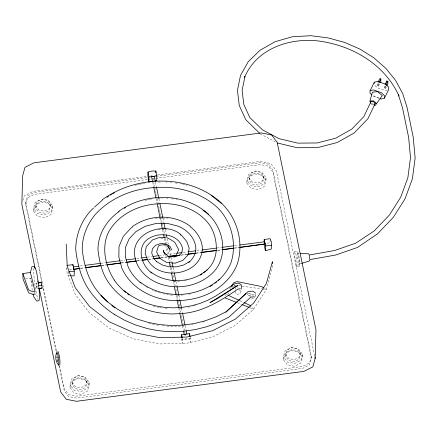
<?xml version="1.0" encoding="UTF-8"?>
<svg xmlns="http://www.w3.org/2000/svg" width="437" height="437" viewBox="0 0 437 437"><rect width="100%" height="100%" fill="white"/><g stroke="black" fill="none" stroke-linecap="round" stroke-linejoin="round"><path stroke-width="0.33" stroke-dasharray="2.19 1.64" d="M41.723 281.914L25.69 204.412L25.75 202.429L27.564 195.863L34.501 192.335L147.488 177.477M33.48 211.12L33.556 208.356L35.206 202.407L41.488 199.212L48.726 200.632L52.68 205.838L52.598 208.607L50.954 214.551L44.672 217.752L37.435 216.331L33.48 211.12L35.129 205.177L41.411 201.976L48.649 203.396L52.598 208.607M35.768 208.061L35.823 206.078L37.09 201.506L41.919 199.048L47.486 200.141L50.523 204.145L50.468 206.133L49.201 210.7L44.372 213.158L38.806 212.065L35.768 208.061L37.036 203.495L41.865 201.036L47.425 202.129L50.468 206.133M66.888 269.241L66.927 267.963M70.002 387.69L70.078 384.926L71.728 378.977L78.01 375.782L85.248 377.202L89.203 382.408L89.126 385.177L87.476 391.12L81.195 394.321L73.957 392.896L70.002 387.69L71.652 381.747L77.933 378.546L85.171 379.966L89.126 385.177M72.291 384.631L72.345 382.648L73.613 378.076L78.442 375.618L84.008 376.71L87.045 380.714L86.99 382.703L85.723 387.269L80.894 389.728L75.333 388.635L72.291 384.631L73.558 380.064L78.387 377.606L83.953 378.699L86.99 382.703M182.387 338.375L182.535 343.427L181.524 338.287M190.242 337.342L190.39 342.389L189.347 338.451L181.492 339.483M235.172 289.452L235.21 288.12M235.117 291.446L236.597 294.543L240.252 293.719L241.24 290.823L241.279 289.512M246.856 183.065L246.938 180.301L248.582 174.352L254.864 171.157L262.102 172.577L266.057 177.783L265.98 180.552L264.33 186.495L258.048 189.696L250.811 188.276L246.856 183.065L248.506 177.122L254.787 173.921L262.025 175.341L265.98 180.552M249.145 180.006L249.205 178.023L250.467 173.451L255.295 170.993L260.862 172.085L263.899 176.089L263.844 178.078L262.577 182.644L257.748 185.102L252.187 184.01L249.145 180.006L250.412 175.439L255.241 172.981L260.807 174.073L263.844 178.078M247.44 293.418L249.472 293.276L249.396 295.964L252.81 294.265L255.487 295.669L254.263 298.515L251.1 299.088M255.487 295.669L255.541 293.719M270.121 239.339L270.033 242.53L265.854 243.748M272.322 265.445L272.251 267.952L266.253 289.605L253.635 309.178L235.259 325.341L212.382 336.993L186.55 343.335L159.532 343.941L133.17 338.762L109.261 328.16L89.432 312.854L75.027 293.882L67.041 272.546L66.828 267.886M283.384 359.635L283.46 356.871L285.104 350.922L291.386 347.726L298.624 349.147L302.579 354.352L302.502 357.122L300.858 363.065L294.571 366.266L287.333 364.84L283.384 359.635L285.028 353.691L291.31 350.49L298.547 351.911L302.502 357.122M285.672 356.576L285.727 354.593L286.989 350.021L291.823 347.562L297.384 348.655L300.421 352.659L300.366 354.647L299.105 359.214L294.27 361.672L288.71 360.58L285.672 356.576L286.934 352.009L291.763 349.551L297.329 350.643L300.366 354.647M59.137 366.097L64.25 390.815L68.614 396.561L76.601 398.129L302.573 368.418L309.511 364.89L311.33 358.329L311.384 356.341L272.825 169.944L268.46 164.192L260.474 162.624L157.637 176.144M377.399 85.838L377.47 83.33L378.524 83.691L378.453 86.198L377.399 85.838L379.458 81.686M384.413 88.247L384.484 85.739L385.527 86.1L385.461 88.602L384.413 88.247L385.587 85.87M33.9 268.296C33.474 278.648 35.189 289.141 37.822 299.159M296.614 266.827L297.253 264.074L296.046 254.618L294.658 251.526L297.297 251.182L298.684 254.274L299.891 263.73L299.252 266.477L296.614 266.827L295.013 259.07L294.658 251.526M22.926 200.408L24.182 195.88L33.07 191.351L146.799 176.401M25.69 204.412L27.509 197.852L34.447 194.323L147.433 179.465M50.523 204.145L49.255 208.711L44.427 211.175L38.866 210.082L35.823 206.078M52.68 205.838L51.031 211.787L44.749 214.982L37.511 213.562L33.556 208.356M87.045 380.714L85.778 385.281L80.949 387.739L75.388 386.652L72.345 382.648M89.203 382.408L87.553 388.356L81.271 391.552L74.033 390.132L70.078 384.926M263.899 176.089L262.637 180.656L257.803 183.119L252.242 182.027L249.205 178.023M266.057 177.783L264.407 183.731L258.125 186.927L250.887 185.507L246.938 180.301M300.421 352.659L299.159 357.226L294.33 359.684L288.764 358.597L285.727 354.593M302.579 354.352L300.935 360.301L294.653 363.497L287.415 362.076L283.46 356.871M311.384 356.341L309.565 362.901L302.628 366.435L76.661 396.146L68.669 394.578L64.305 388.826L59.607 366.113M378.453 86.198L379.922 83.232M385.461 88.602L386.636 86.231M225.361 295.723L226.453 294.019M229.747 288.917L230.84 287.213M227.491 294.571L228.584 292.872M231.878 287.77L232.97 286.066M35.981 283.329L36.304 283.05L36.861 285.732L37.09 288.688L36.768 288.972L35.981 283.329L37.888 283.083M300.896 263.555L299.039 264.117L299.476 262.216L298.646 255.705L297.69 253.575L299.624 253.607M193.307 306.02L195.929 305.288M387.346 90.038L385.407 90.552L377.344 87.782L374.219 84.745M202.746 322.156L204.68 321.67M190.499 338.566L186.659 339.511L182.639 339.598M184.518 280.904L186.452 280.456M188.713 294.27L190.696 293.811M144.931 200.359L146.93 199.928M147.597 199.785L149.596 199.354M150.262 199.212L152.262 198.78M134.978 185.288L136.912 184.878M137.557 184.736L139.49 184.327M140.135 184.185L142.069 183.775M142.713 183.633L144.647 183.223M188.172 307.162L189.429 306.954M191.728 324.691L193.045 324.511M175.63 253.449L167.655 254.498M150.858 175.865L152.213 175.69M154.922 175.33L156.949 175.068M157.626 174.975L260.523 161.45L270.765 163.46L276.359 170.829L314.618 355.778M148.11 179.378L260.419 164.612L268.405 166.18L272.77 171.927L311.33 358.329M163.722 245.485L165.066 245.31M170.78 250.625L171.315 250.554M80.031 266.018L83.849 265.516M100.958 263.265L106.044 262.599M120.514 260.692L124.971 260.108M136.776 258.557L141.227 257.972M147.209 257.185L151.699 256.595M159.215 255.607L163.793 255.006M183.207 252.449L187.216 251.925M196.863 250.658L200.769 250.144M216.872 248.025L222.001 247.353M234.598 245.692L238.449 245.19M80.594 268.225L84.412 267.723M101.45 265.483L105.901 264.898M121.109 262.899L126.2 262.227M137.344 260.763L141.167 260.261M148.7 259.272L152.65 258.753M160.958 257.661L167.404 256.814M181.497 254.957L186.812 254.263M195.874 253.067L201.271 252.362M217.626 250.21L221.477 249.702M234.046 248.052L238.542 247.462M80.304 268.465L84.341 267.936M101.854 265.63L105.891 265.101M121.382 263.063L126.096 262.446M136.874 261.031L141.588 260.408M148.318 259.523L153.032 258.906M161.116 257.841L167.174 257.043M180.645 255.274L186.708 254.476M196.137 253.236L200.851 252.619M217.686 250.401L221.728 249.871M234.522 248.189L239.236 247.571M25.581 278.779L30.634 278.112L33.343 287.683M36.216 286.29L37.484 286.126M234.057 285.623L235.286 285.465M157.741 198.513L162.105 198.289M179.891 308.287L181.901 308.178M158.38 182.098L162.417 181.89M147.837 182.639L151.513 182.453M173.68 281.357L179.946 281.319M177.182 295.199L183.436 294.975M154.966 218.161L168.272 218.079M158.145 229.562L166.808 229.512M69.521 269.318L72.804 269.416M70.204 275.78L68.232 275.72L68.336 271.89L67.861 270.623M160.723 238.17L163.138 238.367M169.081 257.344L173.423 257.699M165.11 181.863L167.136 182.087M170.517 182.464L171.872 182.617M175.253 182.988L177.28 183.212M179.984 183.513L181.333 183.666M166.623 198.283L167.966 198.431M171.331 198.813L173.352 199.043M176.045 199.348L177.395 199.501M233.702 284.929L235.696 285.219M238.351 285.601L261.605 288.939M262.266 289.032L266.253 289.605L264.188 288.245M182.6 184.032L187.036 185.31M379.092 98.014L374.225 96.337L373.203 93.944M373.132 96.277L379.332 98.407M371.139 103.99L373.504 104.804M371.526 103.46L373.64 104.296M237.264 302.704L241.672 304.447M249.86 307.686L253.635 309.178L250.947 306.512M238.979 289.846L241.24 290.823M239.837 300.667L243.496 302.36M260.184 133.798L275.124 141.752M236.422 286.197L239.257 288.027M233.396 286.153L235.669 287.617M249.472 293.276L253.236 296.046M247.156 294.298L250.92 297.062M184.206 334.496L185.512 335.66M34.605 292.145L35.151 294.057M299.252 266.477L297.652 258.726L297.297 251.182M155.485 182.251L156.435 186.861M158.833 198.458L159.652 202.407M162.903 218.118L163.859 222.761M165.262 229.523L166.136 233.751M167.158 238.689L168.311 244.278M169.403 249.554L170.741 256.022M171.047 257.508L172.173 262.932M173.15 267.657L174.106 272.3M176.002 281.461L177.094 286.738M178.831 295.139L179.924 300.421M181.535 308.205L182.628 313.471M185.135 325.603L186.086 330.197M153.021 178.564L153.431 180.568M153.573 181.24L154.676 186.588M154.818 187.255L156.615 195.945M157.167 198.622L160.761 215.998M160.898 216.67L162.143 222.684M162.285 223.356L164.498 234.052M164.634 234.718L166.431 243.409M167.398 248.09L168.78 254.771M169.195 256.776L170.162 261.457M170.72 264.134L173.899 279.505M174.035 280.177L175.281 286.191M175.832 288.868L178.045 299.563M178.187 300.23L179.432 306.25M179.569 306.916L180.672 312.264M181.366 315.607L183.163 324.298M183.3 324.964L184.409 330.312M184.545 330.984L184.96 332.989M152.742 182.393L153.698 187.003M156.096 198.595L157.047 203.205M160.139 218.134L161.095 222.777M162.493 229.54L163.318 233.522M164.339 238.465L165.339 243.283M165.738 245.223L167.518 253.837M168.267 257.437L169.081 261.386M170.381 267.663L171.342 272.311M173.199 281.281L174.09 285.601M176.084 295.237L177.04 299.858M178.793 308.342L179.749 312.958M25.75 202.429L56.564 351.414M43.105 288.595L56.094 351.397M57.061 356.073L57.892 360.083M57.706 361.803L56.936 356.789M57.504 361.76L56.794 356.909M182.458 325.969L183.393 330.569M156.058 176.777L156.277 178.078M32.272 290.294L30.634 278.112M180.465 326.117A86.958 71.575 1.6 0 1 167.098 326.128M164.432 325.926A86.958 71.575 1.6 0 1 161.111 325.576M158.473 325.226A86.958 71.575 1.6 0 1 148.7 323.309M167.3 308.413A66.462 54.707 1.6 0 1 164.143 308.118M161.444 307.763A66.462 54.707 1.6 0 1 160.095 307.55M159.429 307.435A66.462 54.707 1.6 0 1 157.424 307.058M155.441 306.627A66.462 54.707 1.6 0 1 152.813 305.982M172.495 295.21A52.09 42.881 1.6 0 1 161.87 293.407M160.587 293.058A52.09 42.881 1.6 0 1 152.513 290.119M147.739 287.693A52.09 42.881 1.6 0 1 144.281 285.541"/><path stroke-width="0.66" d="M72.908 265.827L72.941 264.631L66.998 265.412M72.941 264.631L74.279 271.109L74.148 275.894L70.86 275.796M154.753 180.984L156.714 180.683L156.85 175.898L155.834 170.998L151.819 171.085L147.979 172.031L147.875 175.854L148.859 181.716L152.786 181.284M148.859 181.716L148.995 176.93L147.979 172.031M155.78 172.91L155.834 170.998M181.546 337.686L181.628 334.698L189.483 333.666L190.117 336.725M189.434 335.458L189.483 333.666M241.295 288.857L241.404 284.929L238.597 283.116L234.92 283.602L216.031 295.833L208.149 300.126L199.835 303.491L191.127 305.922L182.158 307.38L173.074 307.845L164.012 307.315L155.119 305.791L146.537 303.311L138.398 299.919L130.854 295.663L124.021 290.632M264.128 241.88L264.199 239.487L270.142 238.7L271.328 241.874L271.372 249.008L265.406 250.751L264.063 244.272M265.406 250.751L265.538 245.965L264.199 239.487M272.371 263.566L272.426 261.681L266.428 283.334L253.81 302.907L235.434 319.07L212.557 330.722L186.725 337.064L159.707 337.664L133.345 332.491L109.436 321.889L89.607 306.583L75.202 287.612L67.216 266.275L66.189 244.021M39.254 288.42L60.661 391.913L66.255 399.281L76.497 401.297L303.95 371.39L312.837 366.862L315.17 358.449L315.967 329.93L277.156 142.309L271.563 134.94L261.321 132.93L33.867 162.832L24.975 167.36L22.648 175.772L21.85 204.292L35.107 268.389M379.955 98.62L381.195 99.046L384.429 98.194L388.64 89.694L388.706 87.192L385.581 84.15L377.524 81.38L374.291 82.238L370.079 90.732L370.008 93.239L371.794 94.976M374.258 83.489L374.291 82.238M378.06 82.145L379.824 78.584L380.878 78.95L380.807 81.457L380.217 82.642M384.429 98.194L384.494 95.687L381.37 92.644L373.313 89.875L370.079 90.732M386.8 82.249L386.832 80.992L387.881 81.353L387.81 83.86L386.931 85.641M30.421 272.524L22.844 273.524L28.552 289.884L32.759 291.769L35.053 291.468L30.421 272.524L31.852 266.788L34.217 266.477C37.407 270.907 36.97 276.992 38.298 282.122C38.767 288.273 40.286 294.576 38.991 300.716L36.621 301.027L33.818 296.87L33.048 293.932M168.048 256.727L179.503 255.219L181.858 252.701L182.59 248.522C179.804 235.69 163.629 232.102 152.803 236.559C135.415 242.841 139.518 264.003 151.77 273.059M165.994 244.414L159.581 245.255L158.336 246.189L156.648 251.991L159.991 258.442L166.759 262.484L175.122 263.172L182.857 260.386L188.003 254.886L189.177 248.194L186.757 241.393L181.879 235.718L180.159 234.696M59.771 365.359C60.355 360.771 59.59 355.811 57.995 351.474M56.275 353.62C55.193 356.909 55.745 360.798 57.564 363.731M370.898 103.416L369.931 101.138L372.444 92.141L377.426 91.644L382.293 95.528L375.279 105.41L374.099 105.006M188.751 262.533C193.28 258.677 196.481 253.045 195.765 246.943A31.803 26.176 1.6 0 0 177.946 226.104L167.382 223.4L156.058 223.465L145.155 226.322L135.836 231.676L129.052 238.968L125.446 247.479L125.321 256.503L127.97 266.341A52.09 42.881 1.6 0 0 141.064 283.176M244.512 77.36L244.966 76.415L242.114 90.339L243.802 104.432L249.877 117.64L262.55 129.887L279.008 138.649L297.794 143.134L317.289 142.959L335.824 138.136L351.807 129.079L363.863 116.564L370.964 101.668L373.258 101.603L375.241 103.361L367.916 118.733L355.008 132.121L354.194 132.946L337.364 142.484L317.836 147.564L297.302 147.75L277.517 143.025M379.114 82.506L380.878 78.95M385.068 84.554L386.832 80.992M386.117 84.915L387.881 81.353M164.825 254.29L163.416 251.575L163.433 250.374L163.296 250.925L164.274 252.384L168.125 256.361L175.887 255.339L178.717 249.827L175.188 242.928L174.068 241.705L167.721 237.936M244.622 77.245C257.857 45.814 296.106 35.512 327.127 42.455C357.324 48.573 386.248 67.151 398.937 96.02L398.364 94.611L402.548 107.977L408.622 137.344L410.512 157.691L407.841 177.848L400.702 197.218L389.334 215.135L374.165 230.96L355.767 243.158L334.698 250.494L309.817 254.913M231.206 286.645L233.768 282.673L237.073 281.614L261.61 286.546L263.675 287.907M206.406 270.525C219.341 259.594 218.369 240.164 210.639 226.557C199.753 209.842 178.706 202.397 159.396 203.751C139.463 204.341 118.831 213.983 108.747 231.763C100.98 247.178 105.355 265.996 114.21 279.986M374.165 104.503L375.241 103.361M93.496 208.034C82.118 218.576 75.82 233.981 75.732 249.434C77.425 264.238 81.162 279.096 90.038 291.326A98.391 80.987 1.6 0 0 114.341 314.4M94.468 207.133L102.395 200.113M225.858 312.215L246.086 293.511M41.296 282.455L42.165 288.021L38.669 288.72M79.321 268.394L73.569 269.35L79.627 268.553M239.908 247.479L265.095 243.972L264.636 241.748L239.733 245.02M207.105 269.848C191.728 283.28 167.076 284.487 150.814 271.929M200.332 275.081L201.872 273.972M203.407 272.863L205.456 271.388M219.593 279.167C197.89 298.22 163.061 299.777 140.108 282.045M118.542 211.497C144.592 192.526 184.463 191.919 208.613 214.43M119.214 211.53C106.715 220.046 97.899 234.336 97.97 249.713C99.325 261.233 101.75 272.934 108.589 282.57A74.405 61.246 1.6 0 0 135.825 305.452L144.554 309.096A72.924 60.027 1.6 0 0 173.052 313.963L182.797 313.46C203.429 311.728 221.286 300.448 237.936 289.081L240.388 288.759M124.387 208.312L125.534 207.602M102.307 199.714C136.928 174.773 189.745 173.702 221.887 203.445L222.952 204.674C237.941 219.948 243.835 243.633 237.307 264.03A66.08 54.39 1.6 0 1 212.704 291.599C200.703 298.378 187.058 300.842 173.429 300.645A58.591 48.228 1.6 0 1 121.841 268.05L118.859 257L119.011 246.495L123.294 236.379L131.297 227.77L132.449 227.114M106.95 197.305L108.655 196.251M110.364 195.197L111.501 194.492M112.637 193.793L114.347 192.739M189.827 261.424L183.715 264.975L176.652 266.849L170.217 266.865M132.373 226.661C149.121 214.403 173.642 213.644 190.335 226.393M174.319 256.978L179.705 255.039M301.514 263.369L309.576 260.938L309.877 259.649L309.309 255.219L308.659 253.766L300.268 253.618M114.341 314.4L124.496 320.212L135.41 324.909L146.908 328.411A93.414 76.89 1.6 0 0 183.174 331.268L195.246 329.602L207.012 326.658L218.298 322.473L228.77 317.213L250.92 297.062L254.312 296.832M78.758 266.182L73.378 266.898L73.837 269.121M148.995 176.93L156.85 175.898M85.122 265.346L100.319 263.347M106.683 262.511L119.875 260.78M126.244 259.939L135.503 258.726M141.867 257.885L146.57 257.267M171.714 249.773L169.96 246.337L165.874 243.912L160.625 243.496L155.654 245.272L152.409 248.757L151.726 253.083L152.983 256.426L158.56 255.689M166.47 254.651L165.208 255.028M176.952 253.274L181.868 252.624M188.555 251.75L195.563 250.827M202.069 249.969L216.233 248.107M222.641 247.266L233.314 245.862M85.685 267.559L100.816 265.57M107.174 264.729L120.47 262.981M126.839 262.145L136.071 260.933L136.612 263.014A42.22 34.752 1.6 0 0 155.217 281.898C173.112 290.468 195.738 287.688 210.776 274.654C230.927 257.54 223.815 223.433 202.866 210.202M142.44 260.097L147.384 259.447C159.702 282.679 204.079 274.709 202.255 246.364A38.287 31.519 1.6 0 0 190.303 226.716M152.983 256.426L153.966 258.578L159.674 257.83M188.145 254.088L195.202 253.16M201.943 252.269L216.348 250.379M222.755 249.532L233.407 248.134M239.826 247.293L265.095 243.972M85.69 267.755L101.182 265.723M106.568 265.013L120.71 263.156M126.768 262.358L136.197 261.118M142.26 260.321L147.646 259.611M153.709 258.813L160.445 257.928M171.217 256.514L178.624 255.541M187.38 254.389L195.459 253.323M201.523 252.526L216.337 250.581M222.4 249.784L233.85 248.276M68.997 271.803L74.279 271.109M265.538 245.965L271.481 245.184M38.21 282.799L41.378 282.384M38.522 282.996L40.422 282.75M38.128 285.563L41.936 285.061M38.358 288.524L42.165 288.021M35.151 294.057L32.857 294.363L28.667 292.845L23.052 279.112L22.844 273.524M310.407 259.512L335.736 255.017L357.499 247.435L377.524 233.844L393.234 217.457L404.995 198.917L412.381 178.875L415.15 158.014L413.211 137.136L407.066 107.442L402.734 93.605L395.622 80.457L385.953 68.451L373.996 57.919L360.093 49.163L344.635 42.427L328.056 37.904L310.756 35.703L292.451 36.741L275.119 41.701L260.02 50.239L248.205 61.764L240.503 75.464L237.449 90.388L239.257 105.492L245.834 119.798L259.704 133.334M185.55 334.316L184.206 334.496L183.529 331.224M369.931 101.138L373.318 100.794L376.628 103.438M107.693 302.136A91.917 75.661 1.6 0 1 95.616 288.688C87.285 277.211 83.817 263.249 82.222 249.363C82.161 236.444 87.209 224.203 95.397 214.327C111.042 197.398 133.957 188.101 156.834 187.506C178.799 186.004 201.747 192.81 217.959 208.045C231.654 222.029 236.985 243.704 231.118 262.364A59.558 49.02 1.6 0 1 218.456 280.336M165.814 237.783L159.822 237.307L152.502 239.924L146.237 246.61L145.15 253.487L147.384 259.447M169.321 266.87L162.417 265.046L156.588 261.566M225.295 297.974L236.63 302.459M242.3 304.698L249.227 307.435M228.24 295.314L239.225 300.388M244.108 302.639L249.603 305.179L250.499 306.064M180.896 234.576C162.914 219.161 126.135 235.308 136.071 260.933M255.563 293.069L252.897 291.113L248.183 291.435L226.186 311.701L215.976 316.83L205.259 320.802L194.104 323.599L182.677 325.172L171.129 325.51L159.631 324.604L148.351 322.473L137.453 319.152L127.112 314.7L117.482 309.188L108.72 302.71L100.991 295.374M211.257 195.339L221.357 203.402M170.397 250.232L166.705 245.091M153.966 258.578L156.768 261.785M57.99 364.108L58.618 365.507C59.203 360.918 58.443 355.964 56.843 351.627L56.608 354.019M179.886 313.613L182.322 325.319M314.891 357.111L315.17 358.449M155.348 181.601L154.266 176.373L151.568 176.728L152.611 181.765M156.572 187.522L158.702 197.814M159.926 203.724L162.766 217.462M164.001 223.422L165.137 228.917M166.382 234.959L167.027 238.067M168.567 245.518L169.266 248.899M172.173 262.932L173.025 267.067M174.248 272.967L175.865 280.805M177.094 286.738L178.7 294.494M179.924 300.421L181.399 307.555M182.628 313.471L185.004 324.97M186.222 330.853L186.899 334.141M153.835 187.664L155.96 197.95M157.183 203.866L160.002 217.484M161.231 223.438L162.367 228.928M163.591 234.844L164.214 237.859M169.354 262.703L170.255 267.045M171.479 272.972L173.063 280.641M174.347 286.836L175.953 294.593M177.176 300.519L178.662 307.692M181.628 334.698L182.262 337.763M37.735 281.078L38.008 282.411M168.021 256.257L168.119 256.721M170.741 256.022L170.812 256.366M264.729 242.977L264.827 244.207M129.024 294.904A67.932 55.92 1.6 0 1 127.478 293.768M125.976 292.588A67.932 55.92 1.6 0 1 124.998 291.785M124.479 291.342A67.932 55.92 1.6 0 1 114.21 279.986M114.975 307.954A91.917 75.661 1.6 0 1 111.763 305.539M216.512 282.002A59.558 49.02 1.6 0 1 214.982 283.203M212.311 285.11A59.558 49.02 1.6 0 1 210.088 286.53M237.728 285.416L218.014 298.28L209.94 302.672L237.728 285.416M168.802 256.524L168.84 256.907L168.802 256.524"/></g></svg>
